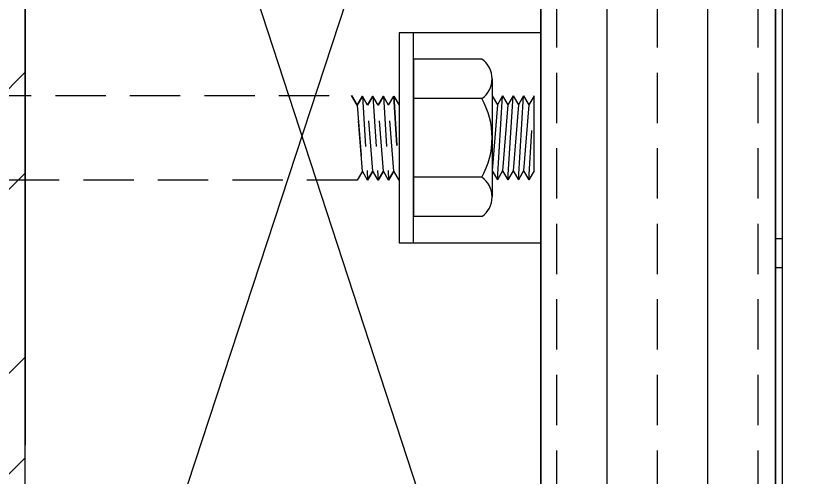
# Model space of a CAD drawing. Header units: inches. Extents: x -2661 to 42767, y -1222 to 9099.
# Drawn here: x -1288.91 to -1282.99, y 3385.18 to 3388.61 of the extents above; entities that cross this region are included whole.
import ezdxf

# ---------------------------------------------------------------- set-up
doc = ezdxf.new("R2010")
doc.units = ezdxf.units.IN
doc.header["$LTSCALE"] = 12
doc.header["$MEASUREMENT"] = 0
doc.linetypes.add('HIDDEN8', pattern=[0.04625, 0.03125, -0.015])
doc.layers.get('0').update_dxf_attribs({"linetype": 'CONTINUOUS'})
for name, color, linetype in [('S-BOLT', 2, 'CONTINUOUS'), ('S-SIMPSON', 2, 'CONTINUOUS'), ('S-STEEL', 4, 'CONTINUOUS'), ('S-WOOD', 3, 'CONTINUOUS')]:
    doc.layers.add(name, color=color, linetype=linetype)
doc.layers.add('S-HATCH1', color=1, linetype='CONTINUOUS', transparency=0.5)

# ---------------------------------------------------------------- blocks, each defined once
blk = doc.blocks.new('W12x45')
at = {"layer": 'S-HATCH1'}
h = blk.add_hatch(dxfattribs=at)
h.set_pattern_fill('STEEL', color=256, scale=12, style=0)
h.set_pattern_definition([(45, (-56.4789, -717.4424), (-1.0606602, 1.0606602), []), (45, (-56.4789, -716.6924), (-1.0606602, 1.0606602), [])])
edge = h.paths.add_edge_path()
edge.add_line((4, -6), (4, -5.4375))
edge.add_line((4, -5.4375), (0.96875, -5.4375))
edge.add_arc((0.96875, -4.625), 0.8125, 180, 270, ccw=False)
edge.add_line((0.15625, -4.625), (0.15625, 4.625))
edge.add_arc((0.96875, 4.625), 0.8125, 90, 180, ccw=False)
edge.add_line((0.96875, 5.4375), (4, 5.4375))
edge.add_line((4, 5.4375), (4, 6))
edge.add_line((4, 6), (-4, 6))
edge.add_line((-4, 6), (-4, 5.4375))
edge.add_line((-4, 5.4375), (-0.96875, 5.4375))
edge.add_arc((-0.96875, 4.625), 0.8125, 0, 90, ccw=False)
edge.add_line((-0.15625, 4.625), (-0.15625, -4.625))
edge.add_arc((-0.96875, -4.625), 0.8125, -90, 0, ccw=False)
edge.add_line((-0.96875, -5.4375), (-4, -5.4375))
edge.add_line((-4, -5.4375), (-4, -6))
edge.add_line((-4, -6), (4, -6))
blk.add_lwpolyline([(4, -6), (4, -5.4375), (0.96875, -5.4375, -0.4142136), (0.15625, -4.625), (0.15625, 4.625, -0.4142136), (0.96875, 5.4375), (4, 5.4375), (4, 6), (-4, 6), (-4, 5.4375), (-0.96875, 5.4375, -0.4142136), (-0.15625, 4.625), (-0.15625, -4.625, -0.4142136), (-0.96875, -5.4375), (-4, -5.4375), (-4, -6)], format="xyb", close=True)
blk = doc.blocks.new('NUT-SM-THREADS-new')
for p, q in [((0.3921, 1.4375), (-0.4997, 1.4375)), ((-0.4997, 1.4375), (-0.3914, 1.375)), ((0.3921, 1.4375), (0.3921, 1.4375)), ((0.3921, 1.4375), (0.5003, 1.375)), ((-0.4997, 1.3125), (-0.3914, 1.375)), ((-0.3914, 1.375), (0.3921, 1.3125)), ((0.5003, 1.375), (-0.0874, 1.4117)), ((0.3921, 1.3125), (0.5003, 1.375)), ((0.5003, 1.25), (-0.4997, 1.3125)), ((-0.4997, 1.3125), (-0.3914, 1.25)), ((-0.4997, 1.1875), (-0.3914, 1.25)), ((-0.3914, 1.25), (0.3921, 1.1875)), ((0.3921, 1.3125), (0.5003, 1.25)), ((0.3921, 1.1875), (0.5003, 1.25)), ((0.5003, 1.125), (-0.4997, 1.1875)), ((-0.4997, 1.1875), (-0.3914, 1.125)), ((0.3921, 1.1875), (0.5003, 1.125)), ((-0.4997, 1.0625), (-0.3914, 1.125)), ((0.5003, 1), (-0.4997, 1.0625)), ((-0.4997, 1.0625), (-0.3914, 1)), ((-0.3914, 1.125), (0.3921, 1.0625)), ((0.3921, 1.0625), (0.5003, 1.125)), ((0.3921, 1.0625), (0.5003, 1)), ((-0.4997, 0.9375), (-0.3914, 1)), ((-0.3914, 1), (0.3921, 0.9375)), ((0.3921, 0.9375), (0.5003, 1)), ((-0.703, 0.9375), (0.7043, 0.9375)), ((-0.9378, 0.8125), (-0.9378, 0)), ((-0.4688, 0.8125), (-0.4688, 0)), ((0.4694, 0.8125), (0.4694, 0)), ((0.9385, 0.8125), (0.9385, 0)), ((-0.9378, 0), (-0.8438, 0)), ((-0.8438, 0), (0.8438, 0)), ((0.8438, 0), (0.9385, 0))]:
    blk.add_line(p, q)
for centre, radius, start, end in [((-0.7033, 0.6549), 0.2826, 33.89006, 146.10994), ((0.0003, -0.0052), 0.9427, 60.15828, 119.84172), ((0.704, 0.6549), 0.2826, 33.89006, 146.10994)]:
    blk.add_arc(centre, radius, start, end)
blk = doc.blocks.new('*U1401')
at = {"layer": 'S-BOLT'}
blk.add_lwpolyline([(5.8913, 0.7812), (5.8913, -0.7812), (5.9988, -0.7812), (5.9988, 0.7812)], close=True, dxfattribs=at)
at = {"layer": 'S-BOLT', "linetype": 'HIDDEN8'}
for points in [[(5.8132, 0.2422), (5.8523, 0.3098), (5.8752, -0.0575), (5.8523, 0.3098), (5.8913, 0.2422), (5.8913, -0.3152), (5.8523, -0.2475), (5.8132, 0.2422), (5.7741, 0.3098), (5.8132, -0.3152), (5.8523, -0.2475), (5.8132, -0.3152), (5.7741, -0.2475), (5.7351, 0.2422), (5.7741, 0.3098), (5.7351, 0.2422), (5.696, 0.3098), (5.7351, -0.3152), (5.7741, -0.2475), (5.7351, -0.3152), (5.696, -0.2475), (5.6569, 0.2422), (5.696, 0.3098), (5.6569, 0.2422), (5.6179, 0.3098), (5.6569, -0.3152), (5.696, -0.2475), (5.6569, -0.3152), (5.6179, -0.2475), (5.5788, 0.2422), (5.6179, 0.3098), (5.5788, 0.2422), (5.5364, 0.3154), (5.5788, 0.2422), (5.6179, -0.2475), (5.5788, -0.3152), (0, -0.3154)], [(0, 0.3154), (5.5364, 0.3154)]]:
    blk.add_lwpolyline(points, dxfattribs=at)
at = {"layer": 'S-BOLT', "xscale": 0.625, "yscale": 0.625, "zscale": 0.625, "rotation": 270}
blk.add_blockref('NUT-SM-THREADS-new', (5.9988, 0), dxfattribs=at)
blk = doc.blocks.new('*U1291')
at = {"layer": 'S-WOOD'}
h = blk.add_hatch(dxfattribs=at)
h.set_pattern_fill('ANSI33', color=1, scale=3, angle=45, style=0)
h.set_pattern_definition([(90, (0.25, -8.375), (-0.75, 1e-16), []), (90, (0.625, -8), (-0.75, 1e-16), [0.375, -0.1875])])
h.paths.add_polyline_path([(1.75, -11.875), (0, -11.875), (0, 0), (1.75, 0)])
at = {"color": 4}
blk.add_lwpolyline([(0, 0), (1.75, 0), (1.75, -11.875), (0, -11.875)], close=True, dxfattribs=at)
blk.add_lwpolyline([(1.75, -11.875), (0, -11.875), (0, 0), (1.75, 0)], close=True)
blk = doc.blocks.new('IUS-11-78-Right')
for p, q in [((-0.05, -0.05), (-0.05, -9.9644)), ((0, -0.05), (0, -9.893)), ((-0.05, -6.7515), (0, -6.7515)), ((-0.05, -6.968), (0, -6.968))]:
    blk.add_line(p, q)
blk = doc.blocks.new('*U1400')
at = {"layer": 'S-SIMPSON'}
blk.add_blockref('IUS-11-78-Right', (0, 0), dxfattribs=at)

msp = doc.modelspace()

# ---------------------------------------------------------------- linework, layer by layer
at = {"layer": 'S-WOOD'}
msp.add_lwpolyline([(-1261.13956, 3381.82744), (-1283.24378, 3381.82818), (-1283.24378, 3393.70318), (-1261.11225, 3393.70318)], dxfattribs=at)
msp.add_lwpolyline([(-1284.99378, 3393.14068), (-1284.99378, 3382.26568), (-1288.02503, 3382.26568), (-1288.83753, 3383.07818), (-1288.83188, 3392.42376), (-1288.02503, 3393.14068)], close=True, dxfattribs=at)
at = {"layer": 'S-WOOD', "color": 2}
for points in [[(-1284.99378, 3393.14068), (-1288.43128, 3382.67193)], [(-1288.42845, 3392.78222), (-1284.99378, 3382.26568)], [(-1284.99456, 3388.48435), (-1286.04952, 3388.48435), (-1286.04952, 3386.92185), (-1284.99456, 3386.92185)]]:
    msp.add_lwpolyline(points, dxfattribs=at)

# ---------------------------------------------------------------- block references
at = {"color": 0, "linetype": 'ByBlock'}
msp.add_blockref('*U1401', (-1291.94084, 3387.7031), dxfattribs=at)
at = {"layer": 'S-SIMPSON', "xscale": -1}
msp.add_blockref('*U1400', (-1283.24378, 3393.70318), dxfattribs=at)
at = {"layer": 'S-STEEL'}
msp.add_blockref('W12x45', (-1288.99378, 3387.70318), dxfattribs=at)
at = {"layer": 'S-WOOD'}
msp.add_blockref('*U1291', (-1284.99378, 3393.70318), dxfattribs=at)

doc.saveas('drawing.dxf')
